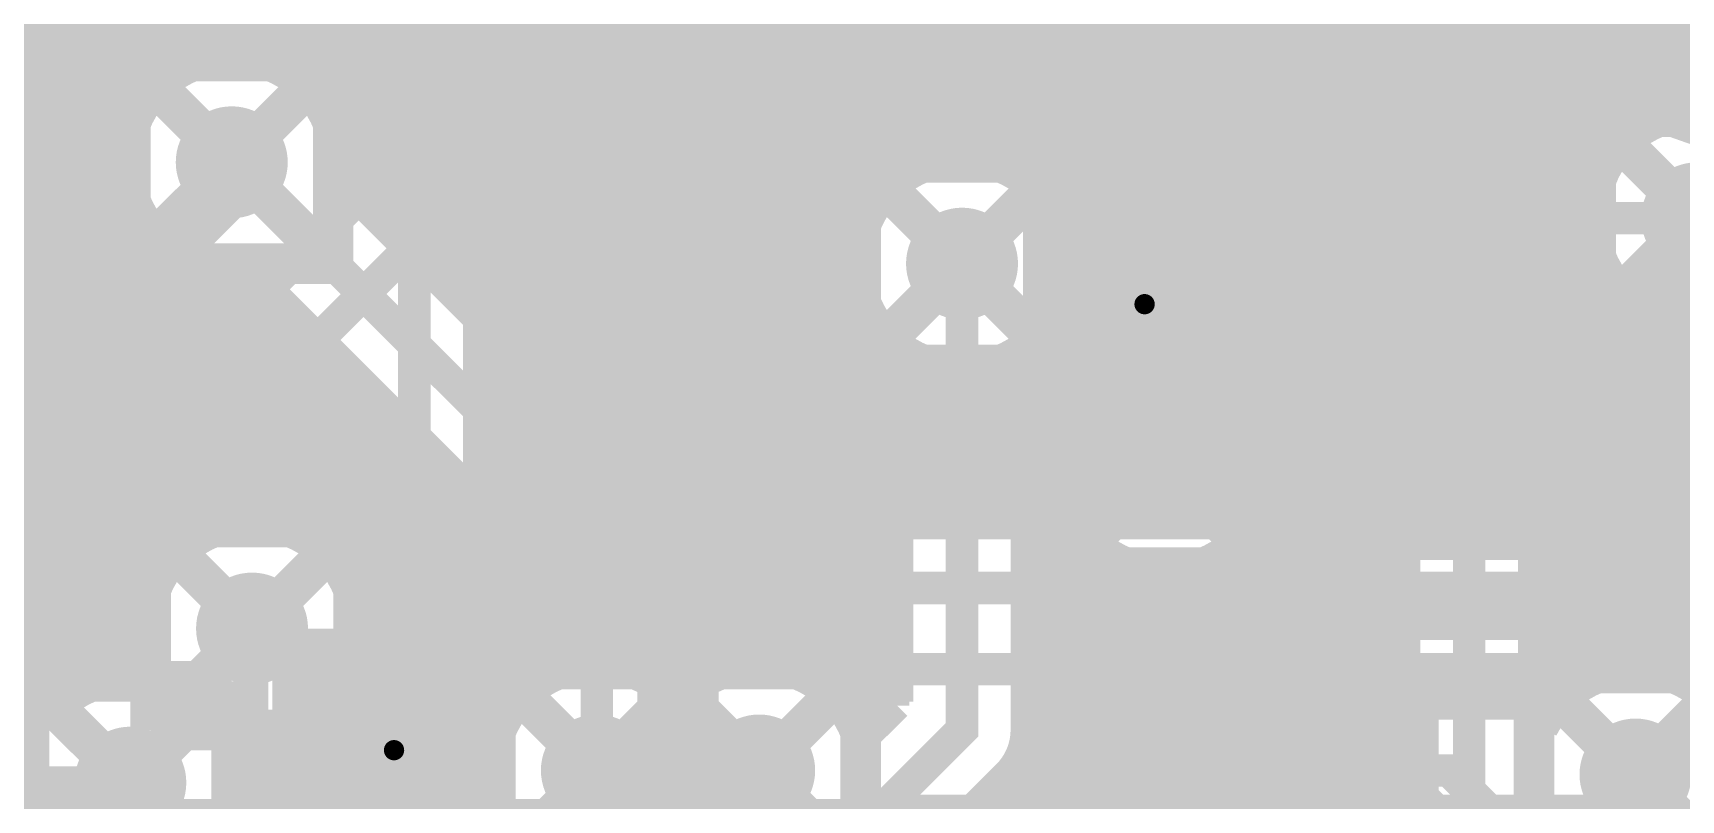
# Model space of a CAD drawing. Extents: x -1 to 119, y -42 to 51.
# Drawn here: x 19.2 to 29.52, y 15.94 to 20.75 of the extents above; entities that cross this region are included whole.
import ezdxf

# ---------------------------------------------------------------- set-up
doc = ezdxf.new("R2010")
doc.units = 0
doc.header["$MEASUREMENT"] = 0
doc.layers.get('0').update_dxf_attribs({"linetype": 'CONTINUOUS'})
for name, color, linetype in [('22-304-0_BOT', 7, 'CONTINUOUS'), ('22-304-0_DRD', 7, 'CONTINUOUS'), ('22-304-0_GND', 6, 'CONTINUOUS'), ('22-304-0_IN1', 4, 'CONTINUOUS'), ('22-304-0_SMT', 5, 'CONTINUOUS'), ('22-304-0_SPT', 10, 'CONTINUOUS'), ('22-304-0_SST', 14, 'CONTINUOUS'), ('22-304-0_TOP', 9, 'CONTINUOUS'), ('THRUHOLE_TAP', 11, 'CONTINUOUS')]:
    doc.layers.add(name, color=color, linetype=linetype)

# ---------------------------------------------------------------- blocks, each defined once
blk = doc.blocks.new('ROUND_53')
at = {"const_width": 0.35052}
blk.add_lwpolyline([(-0.17526, 0, 1), (0.17526, 0, 1)], format="xyb", close=True, dxfattribs=at)
blk = doc.blocks.new('ROUND_60')
at = {"const_width": 0.35052}
blk.add_lwpolyline([(-0.17526, 0, 1), (0.17526, 0, 1)], format="xyb", close=True, dxfattribs=at)
blk = doc.blocks.new('ROUND_57')
at = {"const_width": 0.35052}
blk.add_lwpolyline([(-0.17526, 0, 1), (0.17526, 0, 1)], format="xyb", close=True, dxfattribs=at)
blk = doc.blocks.new('ROUND_64')
at = {"const_width": 0.35052}
blk.add_lwpolyline([(-0.17526, 0, 1), (0.17526, 0, 1)], format="xyb", close=True, dxfattribs=at)
blk = doc.blocks.new('ROUND_81')
at = {"const_width": 0.0635}
blk.add_lwpolyline([(-0.03175, 0, 1), (0.03175, 0, 1)], format="xyb", close=True, dxfattribs=at)
blk = doc.blocks.new('ROUND_82')
at = {"const_width": 0.0635}
blk.add_lwpolyline([(-0.03175, 0, 1), (0.03175, 0, 1)], format="xyb", close=True, dxfattribs=at)
blk = doc.blocks.new('OBLONG_46')
at = {"const_width": 0.2794}
blk.add_lwpolyline([(0.7493, 0), (-0.7493, 0)], dxfattribs=at)
at = {"const_width": 0.1397}
for points in [[(-0.81915, 0, 1), (-0.67945, 0, 1)], [(0.67945, 0, 1), (0.81915, 0, 1)]]:
    blk.add_lwpolyline(points, format="xyb", close=True, dxfattribs=at)
blk = doc.blocks.new('RECTANGLE_47')
blk.add_solid([(0.889, 0.1397), (0.889, -0.1397), (-0.889, 0.1397), (-0.889, -0.1397)])
blk = doc.blocks.new('ROUND_87')
at = {"const_width": 0.10033}
blk.add_lwpolyline([(-0.050164, 0, 1), (0.050164, 0, 1)], format="xyb", close=True, dxfattribs=at)

msp = doc.modelspace()

# ---------------------------------------------------------------- linework, layer by layer
at = {"layer": '22-304-0_BOT'}
for points, const_width in [([(20.574, 17.018), (21.59, 18.034), (21.59, 20.193), (21.082, 20.701), (21.082, 21.463), (21.209, 21.59), (21.209, 22.225), (21.209, 22.606), (21.209, 24.003), (21.209, 26.289), (22.479, 27.559)], 0.2032), ([(23.1902, 27.32786), (23.1902, 18.80108)], 0.254), ([(22.9616, 27.07894), (22.9616, 16.76908)], 0.254), ([(23.4188, 27.09926), (23.4188, 19.00936)], 0.254), ([(27.9908, 27.0383), (27.9908, 18.5674)], 0.254), ([(28.2194, 27.0383), (28.2194, 18.796)], 0.254), ([(28.448, 27.0383), (28.448, 19.0246)], 0.254), ([(28.6766, 27.0383), (28.6766, 19.2532)], 0.254), ([(28.9052, 27.0383), (28.9052, 19.4818)], 0.254), ([(22.733, 26.92908), (22.733, 16.80972)], 0.254), ([(23.6474, 26.87066), (23.6474, 19.08556)], 0.254), ([(27.7622, 26.84526), (27.7622, 16.891)], 0.254), ([(23.876, 26.64206), (23.876, 19.08302)], 0.254), ([(27.5336, 26.61666), (27.5336, 15.01902)], 0.254), ([(27.305, 26.38806), (27.305, 15.56512)], 0.254), ([(27.0764, 26.15946), (27.0764, 15.73276)], 0.254), ([(26.8478, 25.9715), (26.8478, 18.42008)], 0.254), ([(29.1338, 23.99538), (29.1338, 20.06092)], 0.254), ([(29.3624, 23.57628), (29.3624, 20.21586)], 0.254), ([(29.591, 23.44674), (29.591, 20.26666)], 0.254), ([(26.6192, 23.11908), (26.6192, 18.62836)], 0.254), ([(26.162, 22.94128), (26.162, 18.70202)], 0.254), ([(26.3906, 22.98192), (26.3906, 18.70456)], 0.254), ([(20.447, 21.717), (19.304, 20.574), (16.637, 20.574), (14.605, 18.542)], 0.2032), ([(20.447, 21.717), (19.304, 20.574), (19.304, 18.288), (18.923, 17.907), (18.923, 14.351), (16.51, 11.938)], 0.2032), ([(25.9334, 21.67636), (25.9334, 18.61312)], 0.254), ([(22.5044, 21.54936), (22.5044, 16.76908)], 0.254), ([(25.7048, 21.49094), (25.7048, 18.38198)], 0.254), ([(21.59, 21.3868), (21.59, 20.8026)], 0.254), ([(22.2758, 21.36394), (22.2758, 16.63192)], 0.254), ([(25.4762, 21.42236), (25.4762, 19.80692)], 0.254), ([(21.8186, 21.30806), (21.8186, 20.574)], 0.254), ([(22.0472, 21.29536), (22.0472, 11.4808)], 0.254), ([(25.2476, 21.03374), (25.2476, 19.94408)], 0.254), ([(21.5138, 20.8788), (21.88972, 20.50288)], 0.254), ([(24.1046, 20.91436), (24.1046, 18.99412)], 0.254), ([(24.3332, 20.72894), (24.3332, 18.76298)], 0.254), ([(25.019, 20.77212), (25.019, 19.98472)], 0.254), ([(24.47544, 20.6756), (21.717, 20.6756)], 0.254), ([(24.5618, 20.66036), (24.5618, 19.80692)], 0.254), ([(24.7904, 20.67306), (24.7904, 19.94408)], 0.254), ([(31.12008, 20.6756), (24.79802, 20.6756)], 0.254), ([(31.26994, 20.447), (21.93798, 20.447)], 0.254), ([(29.36494, 20.2184), (22.0218, 20.2184)], 0.254), ([(22.0218, 20.193), (22.0218, 18.034)], 0.254), ([(29.07284, 19.9898), (22.0218, 19.9898)], 0.254), ([(24.51608, 19.7612), (22.0218, 19.7612)], 0.254), ([(28.96362, 19.7612), (25.52192, 19.7612)], 0.254), ([(24.37892, 19.5326), (22.0218, 19.5326)], 0.254), ([(28.9433, 19.5326), (25.65908, 19.5326)], 0.254), ([(28.9433, 19.52244), (27.89428, 18.47088)], 0.254), ([(29.62148, 19.58848), (28.194, 18.161), (28.194, 18.034), (28.194, 17.145), (28.194, 16.891), (28.194, 14.859)], 0.2032), ([(24.33828, 19.304), (22.0218, 19.304)], 0.254), ([(24.892, 10.033), (24.765, 10.033), (23.368, 11.43), (23.368, 14.732), (25.019, 16.383), (25.019, 19.304)], 0.2032), ([(28.72486, 19.304), (25.69972, 19.304)], 0.254), ([(23.58644, 19.0754), (22.0218, 19.0754)], 0.254), ([(24.37892, 19.0754), (23.90902, 19.0754)], 0.254), ([(28.49626, 19.0754), (25.65908, 19.0754)], 0.254), ([(23.22322, 18.8468), (22.0218, 18.8468)], 0.254), ([(24.51608, 18.8468), (24.27478, 18.8468)], 0.254), ([(24.5618, 18.80108), (24.5618, 16.5354)], 0.254), ([(24.5872, 18.77822), (24.5872, 16.5608)], 0.254), ([(25.4508, 18.77822), (25.4508, 16.383)], 0.254), ([(25.4762, 18.80108), (25.4762, 12.6238)], 0.254), ([(28.26766, 18.8468), (25.52192, 18.8468)], 0.254), ([(29.30144, 18.65884), (28.6258, 17.98066)], 0.254), ([(23.09876, 18.6182), (22.0218, 18.6182)], 0.254), ([(24.5872, 18.6182), (24.3967, 18.6182)], 0.254), ([(25.94102, 18.6182), (25.4508, 18.6182)], 0.254), ([(28.03906, 18.6182), (26.63698, 18.6182)], 0.254), ([(29.29636, 18.6182), (29.2608, 18.6182)], 0.254), ([(29.1338, 18.48866), (29.1338, 16.77416)], 0.254), ([(23.06828, 18.3896), (22.0218, 18.3896)], 0.254), ([(24.5872, 18.3896), (24.42718, 18.3896)], 0.254), ([(25.70988, 18.3896), (25.4508, 18.3896)], 0.254), ([(27.82824, 18.3896), (26.86812, 18.3896)], 0.254), ([(29.30906, 18.3896), (29.0322, 18.3896)], 0.254), ([(28.9052, 18.26006), (28.9052, 16.69796)], 0.254), ([(29.3624, 18.23974), (29.3624, 16.77162)], 0.254), ([(23.11908, 18.161), (22.0218, 18.161)], 0.254), ([(24.5872, 18.161), (24.37892, 18.161)], 0.254), ([(25.62098, 18.161), (25.4508, 18.161)], 0.254), ([(27.7622, 18.161), (26.95702, 18.161)], 0.254), ([(27.7622, 18.161), (27.7622, 18.034)], 0.254), ([(29.40812, 18.161), (28.8036, 18.161)], 0.254), ([(24.3332, 18.06702), (24.3332, 16.47698)], 0.254), ([(27.7622, 18.034), (27.7622, 17.145)], 0.254), ([(23.26894, 17.9324), (22.0091, 17.9324)], 0.254), ([(23.1902, 18.02638), (23.1902, 16.63192)], 0.254), ([(24.5872, 17.9324), (24.22652, 17.9324)], 0.254), ([(25.6159, 17.9324), (25.4508, 17.9324)], 0.254), ([(27.7622, 17.9324), (26.95956, 17.9324)], 0.254), ([(28.6258, 17.98066), (28.6258, 17.145)], 0.254), ([(29.66974, 17.9324), (28.6258, 17.9324)], 0.254), ([(28.6766, 18.03146), (28.6766, 16.48968)], 0.254), ([(29.591, 17.97812), (29.591, 16.68272)], 0.254), ([(24.1046, 17.83588), (24.1046, 16.70812)], 0.254), ([(21.8948, 17.7292), (21.24964, 17.08404)], 0.254), ([(23.4188, 17.82064), (23.4188, 16.72336)], 0.254), ([(23.6474, 17.7419), (23.6474, 16.79956)], 0.254), ([(23.876, 17.74698), (23.876, 16.79702)], 0.254), ([(21.8186, 17.65046), (21.8186, 11.2522)], 0.254), ([(24.5872, 17.7038), (21.8694, 17.7038)], 0.254), ([(25.69464, 17.7038), (25.4508, 17.7038)], 0.254), ([(25.7048, 17.68602), (25.7048, 12.6238)], 0.254), ([(26.8478, 17.64538), (26.8478, 15.79118)], 0.254), ([(27.7622, 17.7038), (26.88336, 17.7038)], 0.254), ([(35.20186, 17.7038), (28.6258, 17.7038)], 0.254), ([(21.59, 17.42186), (21.59, 11.0236)], 0.254), ([(24.5872, 17.4752), (21.6408, 17.4752)], 0.254), ([(25.90038, 17.4752), (25.4508, 17.4752)], 0.254), ([(25.9334, 17.45488), (25.9334, 12.6238)], 0.254), ([(26.6192, 17.43964), (26.6192, 15.76832)], 0.254), ([(27.7622, 17.4752), (26.67508, 17.4752)], 0.254), ([(34.97326, 17.4752), (28.6258, 17.4752)], 0.254), ([(26.162, 17.36598), (26.162, 15.3543)], 0.254), ([(26.3906, 17.3609), (26.3906, 15.65656)], 0.254), ([(24.5872, 17.2466), (21.4122, 17.2466)], 0.254), ([(27.7622, 17.2466), (25.4508, 17.2466)], 0.254), ([(34.82594, 17.2466), (28.6258, 17.2466)], 0.254), ([(21.3614, 17.19326), (21.3614, 10.795)], 0.254), ([(27.7622, 17.145), (27.7622, 16.891)], 0.254), ([(28.6258, 17.145), (28.6258, 16.891)], 0.254), ([(24.5872, 17.018), (21.25472, 17.018)], 0.254), ([(27.7622, 17.018), (25.4508, 17.018)], 0.254), ([(34.7853, 17.018), (28.6258, 17.018)], 0.254), ([(27.7622, 16.891), (27.7622, 15.38478)], 0.254), ([(28.6258, 16.891), (28.6258, 16.40332)], 0.254), ([(22.57044, 16.7894), (21.21408, 16.7894)], 0.254), ([(23.58644, 16.7894), (22.89302, 16.7894)], 0.254), ([(24.5872, 16.7894), (23.90902, 16.7894)], 0.254), ([(27.7622, 16.7894), (25.4508, 16.7894)], 0.254), ([(34.7853, 16.7894), (28.6258, 16.7894)], 0.254), ([(21.1328, 16.62938), (21.1328, 10.56386)], 0.254), ([(22.20722, 16.5608), (21.07692, 16.5608)], 0.254), ([(24.58466, 16.5608), (24.27478, 16.5608)], 0.254), ([(24.5872, 16.5608), (24.38654, 16.36268)], 0.254), ([(27.7622, 16.5608), (25.4508, 16.5608)], 0.254), ([(28.73248, 16.5608), (28.6258, 16.5608)], 0.254), ([(20.9042, 16.42364), (20.9042, 1.016)], 0.254), ([(22.08276, 16.3322), (20.43176, 16.3322)], 0.254), ([(20.447, 16.34998), (20.447, 16.2941)], 0.254), ([(20.6756, 16.3449), (20.6756, 1.016)], 0.254), ([(27.7622, 16.3322), (25.44826, 16.3322)], 0.254), ([(22.05228, 16.1036), (20.49018, 16.1036)], 0.254), ([(21.971, 7.493), (21.463, 8.001), (21.463, 10.287), (22.733, 11.557), (22.733, 16.129)], 0.2032), ([(25.3238, 16.0782), (23.7998, 14.55166)], 0.254), ([(27.7622, 16.1036), (25.34666, 16.1036)], 0.254), ([(25.2476, 15.99946), (25.2476, 12.6238)], 0.254), ([(22.10308, 15.875), (20.46732, 15.875)], 0.254), ([(27.7622, 15.875), (25.1206, 15.875)], 0.254)]:
    msp.add_lwpolyline(points, dxfattribs=dict(at, const_width=const_width))
at = {"layer": '22-304-0_BOT', "const_width": 0.254}
for points in [[(23.95728, 21.336, 0.4142136), (24.638, 20.65528)], [(24.638, 20.65528, 0.4142136), (25.31872, 21.336)], [(22.0218, 20.193, 0.1989124), (21.89533, 20.49833)], [(29.62148, 20.2692, 0.4142136), (28.94076, 19.58848)], [(30.3022, 19.58848, 0.4142136), (29.62148, 20.2692)], [(25.019, 19.98472, 0.4142136), (24.33828, 19.304)], [(25.69972, 19.304, 0.4142136), (25.019, 19.98472)], [(28.94076, 19.58848, 0.024273), (28.94396, 19.5225)], [(24.33828, 19.304, 0.2244672), (24.58697, 18.77794)], [(25.4508, 18.77822, 0.2244669), (25.69936, 19.304)], [(23.749, 19.09572, 0.4142136), (23.06828, 18.415)], [(24.42972, 18.415, 0.4142136), (23.749, 19.09572)], [(26.289, 18.71472, 0.4142136), (25.60828, 18.034)], [(26.96972, 18.034, 0.4142136), (26.289, 18.71472)], [(29.30144, 18.65884, 0.0431544), (29.29134, 18.542)], [(27.8892, 18.4658, 0.1989124), (27.76295, 18.161)], [(27.8892, 18.4658, 0.1989124), (27.76295, 18.161)], [(29.29128, 18.542, 0.4142136), (29.972, 17.86128)], [(23.06828, 18.415, 0.4142136), (23.749, 17.73428)], [(23.749, 17.73428, 0.4142136), (24.42972, 18.415)], [(21.8948, 17.7292, 0.1989124), (22.02105, 18.034)], [(21.8948, 17.7292, 0.1989124), (22.02105, 18.034)], [(25.60828, 18.034, 0.4142136), (26.289, 17.35328)], [(26.289, 17.35328, 0.4142136), (26.96972, 18.034)], [(20.574, 16.33728, 0.4142136), (21.25472, 17.018)], [(21.25472, 17.018, 0.0243632), (21.25149, 17.08422)], [(22.733, 16.80972, 0.4142136), (22.05228, 16.129)], [(23.241, 16.58112, 0.2140662), (22.733, 16.80906)], [(23.749, 16.80972, 0.2140671), (23.2405, 16.58156)], [(24.38654, 16.36268, 0.3146776), (23.749, 16.80718)], [(29.2354, 16.78432, 0.2858881), (28.6258, 16.40332)], [(29.91612, 16.1036, 0.4142136), (29.2354, 16.78432)], [(25.3238, 16.0782, 0.1989124), (25.45005, 16.383)], [(25.3238, 16.0782, 0.1989124), (25.45005, 16.383)], [(20.41906, 16.35506, 0.0574619), (20.574, 16.3372)], [(20.49272, 16.0528, 0.1155876), (20.42187, 16.35519)], [(22.05228, 16.129, 0.2244672), (22.30097, 15.60294)], [(29.2354, 15.42288, 0.4142136), (29.91612, 16.1036)], [(19.812, 15.37208, 0.4142136), (20.49272, 16.0528)]]:
    msp.add_lwpolyline(points, format="xyb", dxfattribs=at)
at = {"layer": '22-304-0_DRD', "const_width": 0.254}
for points in [[(24.003, 21.971), (24.003, 20.701)], [(25.273, 21.971), (24.003, 20.701)], [(25.273, 20.701), (24.003, 21.971)], [(25.273, 20.701), (25.273, 21.971)], [(24.003, 20.701), (25.273, 20.701)], [(19.812, 20.574), (19.812, 19.304)], [(21.082, 20.574), (19.812, 20.574)], [(21.082, 20.574), (19.812, 19.304)], [(21.082, 19.304), (19.812, 20.574)], [(21.082, 19.304), (21.082, 20.574)], [(28.98648, 20.22348), (28.98648, 18.95348)], [(30.25648, 20.22348), (28.98648, 20.22348)], [(30.25648, 20.22348), (28.98648, 18.95348)], [(30.25648, 18.95348), (28.98648, 20.22348)], [(24.384, 19.939), (24.384, 18.669)], [(25.654, 19.939), (24.384, 19.939)], [(25.654, 19.939), (24.384, 18.669)], [(25.654, 18.669), (24.384, 19.939)], [(25.654, 18.669), (25.654, 19.939)], [(25.527, 19.685), (25.527, 18.415)], [(26.797, 19.685), (25.527, 19.685)], [(26.797, 19.685), (25.527, 18.415)], [(26.797, 18.415), (25.527, 19.685)], [(26.797, 18.415), (26.797, 19.685)], [(19.812, 19.304), (21.082, 19.304)], [(29.337, 19.177), (29.337, 17.907)], [(30.607, 19.177), (29.337, 19.177)], [(30.607, 19.177), (29.337, 17.907)], [(30.607, 17.907), (29.337, 19.177)], [(23.114, 19.05), (23.114, 17.78)], [(24.384, 19.05), (23.114, 19.05)], [(24.384, 19.05), (23.114, 17.78)], [(24.384, 17.78), (23.114, 19.05)], [(24.384, 17.78), (24.384, 19.05)], [(28.98648, 18.95348), (30.25648, 18.95348)], [(24.384, 18.669), (25.654, 18.669)], [(25.654, 18.669), (25.654, 17.399)], [(26.924, 18.669), (25.654, 18.669)], [(26.924, 18.669), (25.654, 17.399)], [(26.924, 17.399), (25.654, 18.669)], [(26.924, 17.399), (26.924, 18.669)], [(25.527, 18.415), (26.797, 18.415)], [(29.337, 17.907), (30.607, 17.907)], [(23.114, 17.78), (24.384, 17.78)], [(19.939, 17.653), (19.939, 16.383)], [(21.209, 17.653), (19.939, 17.653)], [(21.209, 17.653), (19.939, 16.383)], [(21.209, 16.383), (19.939, 17.653)], [(21.209, 16.383), (21.209, 17.653)], [(25.654, 17.399), (26.924, 17.399)], [(20.828, 16.891), (20.828, 15.621)], [(22.098, 16.891), (20.828, 16.891)], [(22.098, 16.891), (20.828, 15.621)], [(22.098, 15.621), (20.828, 16.891)], [(20.828, 16.891), (20.828, 15.621)], [(22.098, 16.891), (20.828, 16.891)], [(22.098, 16.891), (20.828, 15.621)], [(22.098, 15.621), (20.828, 16.891)], [(20.828, 16.891), (20.828, 15.621)], [(22.098, 16.891), (20.828, 16.891)], [(22.098, 16.891), (20.828, 15.621)], [(22.098, 15.621), (20.828, 16.891)], [(22.098, 15.621), (22.098, 16.891)], [(22.098, 15.621), (22.098, 16.891)], [(22.098, 15.621), (22.098, 16.891)], [(22.098, 16.764), (22.098, 15.494)], [(23.368, 16.764), (22.098, 16.764)], [(23.368, 16.764), (22.098, 15.494)], [(23.368, 15.494), (22.098, 16.764)], [(23.114, 16.764), (23.114, 15.494)], [(24.384, 16.764), (23.114, 16.764)], [(24.384, 16.764), (23.114, 15.494)], [(24.384, 15.494), (23.114, 16.764)], [(23.368, 15.494), (23.368, 16.764)], [(24.384, 15.494), (24.384, 16.764)], [(28.6004, 16.7386), (28.6004, 15.4686)], [(29.8704, 16.7386), (28.6004, 16.7386)], [(29.8704, 16.7386), (28.6004, 15.4686)], [(29.8704, 15.4686), (28.6004, 16.7386)], [(19.177, 16.6878), (19.177, 15.4178)], [(20.447, 16.6878), (19.177, 16.6878)], [(20.447, 16.6878), (19.177, 15.4178)], [(20.447, 15.4178), (19.177, 16.6878)], [(20.447, 15.4178), (20.447, 16.6878)], [(19.939, 16.383), (21.209, 16.383)]]:
    msp.add_lwpolyline(points, dxfattribs=at)
at = {"layer": '22-304-0_IN1'}
for points, const_width in [([(90.17, 43.688), (89.662, 43.18), (67.691, 43.18), (67.564, 43.053), (29.972, 43.053), (20.447, 33.528), (16.383, 33.528), (14.605, 31.75), (14.605, 28.448), (15.24, 27.813), (15.24, 25.4), (16.764, 23.876), (16.764, 17.78), (18.4912, 16.0528), (19.812, 16.0528)], 0.2032), ([(110.236, 39.243), (110.871, 38.608), (110.871, 34.29), (106.553, 29.972), (100.076, 29.972), (99.441, 30.607), (85.979, 30.607), (74.168, 18.796), (66.802, 18.796), (65.278, 20.32), (56.261, 20.32), (55.372, 19.431), (54.356, 19.431), (53.467, 20.32), (34.798, 20.32), (31.75, 17.272), (23.114, 17.272), (20.447, 19.939)], 0.2032), ([(18.542, 24.003), (18.669, 24.13), (20.828, 24.13), (24.384, 20.574), (24.892, 20.574), (25.146, 20.828), (30.734, 20.828), (31.369, 20.193), (32.258, 20.193), (34.417, 22.352), (49.276, 22.352), (49.657, 21.971), (60.452, 21.971), (60.96, 22.479), (66.675, 22.479), (68.58, 20.574), (72.517, 20.574), (73.152, 19.939), (73.279, 19.939)], 0.2032), ([(19.1008, 23.61438), (19.1008, 16.4846)], 0.254), ([(19.3294, 23.6982), (19.3294, 16.53032)], 0.254), ([(19.558, 23.6982), (19.558, 16.68272)], 0.254), ([(19.7866, 23.6982), (19.7866, 20.09902)], 0.254), ([(20.0152, 23.6982), (20.0152, 20.46478)], 0.254), ([(20.2438, 23.6982), (20.2438, 20.5867)], 0.254), ([(20.4724, 23.6982), (20.4724, 20.61718)], 0.254), ([(20.701, 23.64486), (20.701, 20.56892)], 0.254), ([(20.9296, 23.41626), (20.9296, 20.41652)], 0.254), ([(21.1582, 23.18766), (21.1582, 19.8374)], 0.254), ([(20.447, 22.987), (20.447, 21.717), (23.749, 18.415)], 0.2032), ([(71.12, 19.685), (71.12, 19.939), (70.993, 20.066), (68.072, 20.066), (66.167, 21.971), (61.214, 21.971), (60.706, 21.463), (49.53, 21.463), (49.149, 21.844), (34.544, 21.844), (32.385, 19.685), (31.115, 19.685), (30.48, 20.32), (25.273, 20.32), (25.019, 20.066), (24.257, 20.066), (22.3774, 21.9456), (21.9964, 21.9456), (21.971, 21.971)], 0.2032), ([(20.447, 21.717), (23.749, 18.415)], 0.2032), ([(23.749, 18.415), (20.447, 21.717)], 0.2032), ([(23.749, 18.415), (20.447, 21.717)], 0.2032), ([(21.3868, 21.62302), (21.3868, 19.6088)], 0.254), ([(21.6154, 21.39188), (21.6154, 19.3802)], 0.254), ([(22.3012, 21.37664), (22.3012, 18.6944)], 0.254), ([(22.32152, 21.38934), (23.94458, 19.76628)], 0.254), ([(21.844, 21.30298), (21.844, 19.1516)], 0.254), ([(22.0726, 21.2979), (22.0726, 18.923)], 0.254), ([(22.5298, 21.18106), (22.5298, 18.4658)], 0.254), ([(22.7584, 20.95246), (22.7584, 18.2372)], 0.254), ([(22.93366, 20.7772), (17.1958, 20.7772)], 0.254), ([(22.987, 20.72386), (22.987, 18.0086)], 0.254), ([(20.14474, 20.5486), (17.1958, 20.5486)], 0.254), ([(23.16226, 20.5486), (20.74672, 20.5486)], 0.254), ([(23.2156, 20.49526), (23.2156, 17.78)], 0.254), ([(19.88312, 20.32), (17.1958, 20.32)], 0.254), ([(23.39086, 20.32), (21.01088, 20.32)], 0.254), ([(23.4442, 20.26666), (23.4442, 17.7038)], 0.254), ([(19.78406, 20.0914), (17.1958, 20.0914)], 0.254), ([(23.61946, 20.0914), (21.10994, 20.0914)], 0.254), ([(23.6728, 20.03806), (23.6728, 17.7038)], 0.254), ([(19.77136, 19.8628), (17.1958, 19.8628)], 0.254), ([(21.12264, 19.87296), (23.2918, 17.7038)], 0.254), ([(23.84806, 19.8628), (21.1328, 19.8628)], 0.254), ([(23.9014, 19.80946), (23.9014, 17.7038)], 0.254), ([(25.4508, 19.8882), (25.41778, 19.85518)], 0.254), ([(28.99918, 19.8628), (25.4254, 19.8628)], 0.254), ([(29.01188, 19.8882), (25.4508, 19.8882)], 0.254), ([(25.5016, 19.8882), (25.5016, 19.78152)], 0.254), ([(25.7302, 19.8882), (25.7302, 19.57578)], 0.254), ([(25.9588, 19.8882), (25.9588, 19.6977)], 0.254), ([(26.1874, 19.8882), (26.1874, 19.72818)], 0.254), ([(26.416, 19.8882), (26.416, 19.67992)], 0.254), ([(26.6446, 19.8882), (26.6446, 19.52752)], 0.254), ([(26.8732, 19.8882), (26.8732, 17.7038)], 0.254), ([(27.1018, 19.8882), (27.1018, 17.7038)], 0.254), ([(27.3304, 19.8882), (27.3304, 17.7038)], 0.254), ([(27.559, 19.8882), (27.559, 17.7038)], 0.254), ([(27.7876, 19.8882), (27.7876, 17.7038)], 0.254), ([(28.0162, 19.8882), (28.0162, 17.7038)], 0.254), ([(28.2448, 19.8882), (28.2448, 17.7038)], 0.254), ([(28.4734, 19.8882), (28.4734, 17.7038)], 0.254), ([(28.702, 19.8882), (28.702, 17.7038)], 0.254), ([(28.9306, 19.8882), (28.9306, 17.7038)], 0.254), ([(19.7866, 19.77644), (19.7866, 16.73098)], 0.254), ([(23.749, 16.129), (24.384, 16.764), (31.877, 16.764), (34.925, 19.812), (52.832, 19.812), (53.213, 19.431), (53.213, 19.304)], 0.2032), ([(19.83994, 19.6342), (17.1958, 19.6342)], 0.254), ([(24.257, 19.6342), (21.3614, 19.6342)], 0.254), ([(24.13, 19.65198), (24.13, 17.7038)], 0.254), ([(24.42464, 19.6342), (24.257, 19.6342)], 0.254), ([(24.3586, 19.6342), (24.3586, 19.46402)], 0.254), ([(25.81402, 19.6342), (25.61336, 19.6342)], 0.254), ([(28.9433, 19.6342), (26.50998, 19.6342)], 0.254), ([(20.02536, 19.4056), (17.1958, 19.4056)], 0.254), ([(20.0152, 19.41322), (20.0152, 17.40408)], 0.254), ([(24.3459, 19.4056), (21.59, 19.4056)], 0.254), ([(28.96616, 19.4056), (26.74112, 19.4056)], 0.254), ([(20.2438, 19.28876), (20.2438, 17.61236)], 0.254), ([(49.657, 19.05), (49.403, 19.304), (46.101, 19.304), (44.323, 17.526), (35.687, 17.526), (35.179, 17.018), (32.766, 17.018), (32.004, 16.256), (29.464, 16.256), (29.3116, 16.1036), (29.2354, 16.1036)], 0.2032), ([(20.59686, 19.177), (18.67154, 19.177)], 0.254), ([(20.4724, 19.25828), (20.4724, 17.68856)], 0.254), ([(20.51304, 19.26082), (22.80158, 16.97228)], 0.254), ([(24.35098, 19.177), (21.8186, 19.177)], 0.254), ([(29.08046, 19.177), (26.83002, 19.177)], 0.254), ([(20.701, 19.07286), (20.701, 17.68602)], 0.254), ([(24.3586, 19.14144), (24.3586, 17.7038)], 0.254), ([(29.1592, 19.09064), (29.1592, 17.7038)], 0.254), ([(20.82546, 18.9484), (18.9103, 18.9484)], 0.254), ([(24.43988, 18.9484), (22.0472, 18.9484)], 0.254), ([(29.39288, 18.9484), (26.83256, 18.9484)], 0.254), ([(29.3878, 18.9484), (29.3878, 17.7038)], 0.254), ([(29.6164, 18.90776), (29.6164, 17.7038)], 0.254), ([(20.9296, 18.84426), (20.9296, 17.59712)], 0.254), ([(24.5872, 18.77822), (24.5872, 17.7038)], 0.254), ([(25.5016, 18.82394), (25.5016, 17.7038)], 0.254), ([(21.05406, 18.7198), (18.9992, 18.7198)], 0.254), ([(24.67102, 18.7198), (22.2758, 18.7198)], 0.254), ([(24.8158, 18.65376), (24.8158, 17.7038)], 0.254), ([(25.273, 18.67408), (25.273, 17.7038)], 0.254), ([(25.56764, 18.7198), (25.36698, 18.7198)], 0.254), ([(32.58566, 18.7198), (26.75636, 18.7198)], 0.254), ([(21.1582, 18.61566), (21.1582, 17.36598)], 0.254), ([(25.0444, 18.62328), (25.0444, 17.7038)], 0.254), ([(26.6446, 18.56994), (26.6446, 17.7038)], 0.254), ([(21.28266, 18.4912), (19.00682, 18.4912)], 0.254), ([(25.77338, 18.4912), (22.5044, 18.4912)], 0.254), ([(25.7302, 18.52422), (25.7302, 17.7038)], 0.254), ([(32.35706, 18.4912), (26.54808, 18.4912)], 0.254), ([(21.3868, 18.38706), (21.3868, 16.93164)], 0.254), ([(26.289, 18.034), (24.13, 18.034), (23.749, 18.415)], 0.2032), ([(25.9588, 18.39976), (25.9588, 17.7038)], 0.254), ([(26.1874, 18.36928), (26.1874, 17.7038)], 0.254), ([(26.416, 18.42008), (26.416, 17.7038)], 0.254), ([(21.51126, 18.2626), (18.93062, 18.2626)], 0.254), ([(32.12846, 18.2626), (22.733, 18.2626)], 0.254), ([(21.6154, 18.15846), (21.6154, 16.91894)], 0.254), ([(21.73986, 18.034), (18.72742, 18.034)], 0.254), ([(31.89986, 18.034), (22.9616, 18.034)], 0.254), ([(21.844, 17.92986), (21.844, 16.81988)], 0.254), ([(21.96846, 17.8054), (17.3482, 17.8054)], 0.254), ([(31.67126, 17.8054), (23.1902, 17.8054)], 0.254), ([(22.0726, 17.70126), (22.0726, 16.55572)], 0.254), ([(31.56966, 17.7038), (23.2918, 17.7038)], 0.254), ([(20.18538, 17.5768), (17.5768, 17.5768)], 0.254), ([(22.19706, 17.5768), (20.96008, 17.5768)], 0.254), ([(22.3012, 17.47266), (22.3012, 16.65478)], 0.254), ([(19.97964, 17.3482), (17.8054, 17.3482)], 0.254), ([(22.42566, 17.3482), (21.16836, 17.3482)], 0.254), ([(50.419, 14.605), (47.752, 17.272), (45.085, 17.272), (44.704, 16.891), (39.116, 16.891), (35.941, 16.891), (35.306, 16.256), (32.766, 16.256), (31.877, 15.367), (28.829, 15.367), (28.067, 16.129), (25.654, 16.129), (24.765, 15.24), (21.336, 15.24), (20.574, 16.002), (20.574, 17.018)], 0.2032), ([(22.5298, 17.24406), (22.5298, 16.7767)], 0.254), ([(19.9009, 17.1196), (18.034, 17.1196)], 0.254), ([(22.65426, 17.1196), (21.24456, 17.1196)], 0.254), ([(22.7584, 17.01546), (22.7584, 16.80718)], 0.254), ([(19.90598, 16.891), (18.2626, 16.891)], 0.254), ([(22.9108, 16.891), (21.7043, 16.891)], 0.254), ([(22.987, 16.85798), (22.987, 16.75892)], 0.254), ([(23.84806, 16.8402), (23.114, 16.8402)], 0.254), ([(23.2156, 16.8402), (23.2156, 16.60652)], 0.254), ([(23.4442, 16.8402), (23.4442, 16.73606)], 0.254), ([(23.6728, 16.8402), (23.6728, 16.80464)], 0.254), ([(23.84806, 16.8402), (23.81504, 16.80464)], 0.254), ([(19.50974, 16.6624), (18.4912, 16.6624)], 0.254), ([(22.31136, 16.6624), (22.00656, 16.6624)], 0.254), ([(23.32736, 16.6624), (23.15464, 16.6624)], 0.254), ([(19.28622, 16.4846), (18.669, 16.4846)], 0.254)]:
    msp.add_lwpolyline(points, dxfattribs=dict(at, const_width=const_width))
at = {"layer": '22-304-0_IN1', "const_width": 0.254}
for points in [[(20.447, 20.61972, 0.4142136), (19.76628, 19.939)], [(21.12772, 19.939, 0.4142136), (20.447, 20.61972)], [(19.76628, 19.939, 0.4142136), (20.447, 19.25828)], [(21.12264, 19.87296, 0.0243635), (21.12586, 19.939)], [(25.66416, 19.51482, 0.1584662), (25.41685, 19.8539)], [(29.01188, 19.8882, 0.1147393), (28.94218, 19.58848)], [(23.9522, 19.7612, 0.1989124), (24.257, 19.63495)], [(26.162, 19.73072, 0.2078395), (25.66444, 19.51456)], [(26.84272, 19.05, 0.4142136), (26.162, 19.73072)], [(24.42464, 19.6342, 0.1274582), (24.33908, 19.304)], [(28.94076, 19.58848, 0.4142136), (29.62148, 18.90776)], [(29.62148, 18.90776, 0.3471998), (30.28188, 19.431)], [(24.33828, 19.304, 0.4142136), (25.019, 18.62328)], [(20.447, 19.25828, 0.0242723), (20.51297, 19.26148)], [(26.162, 18.36928, 0.4142136), (26.84272, 19.05)], [(25.019, 18.62328, 0.2071728), (25.51537, 18.83817)], [(25.5143, 18.83918, 0.3247769), (26.162, 18.36928)], [(20.574, 17.69872, 0.4142136), (19.89328, 17.018)], [(21.25472, 17.018, 0.4142136), (20.574, 17.69872)], [(19.89328, 17.018, 0.1155879), (19.96413, 16.71561)], [(21.24202, 16.89862, 0.0442389), (21.2526, 17.018)], [(21.463, 16.93672, 0.0829915), (21.24164, 16.89972)], [(22.12086, 16.42618, 0.3418714), (21.463, 16.93672)], [(22.8092, 16.9672, 0.1989124), (23.114, 16.84095)], [(22.733, 16.80972, 0.2872396), (22.12086, 16.42618)], [(23.241, 16.58112, 0.2140662), (22.733, 16.80906)], [(23.749, 16.80972, 0.2140671), (23.2405, 16.58156)], [(23.81504, 16.80464, 0.0243635), (23.749, 16.80786)], [(19.812, 16.73352, 0.2244678), (19.28594, 16.48482)], [(19.9644, 16.71574, 0.05655), (19.812, 16.73303)]]:
    msp.add_lwpolyline(points, format="xyb", dxfattribs=at)
at = {"layer": '22-304-0_SST', "const_width": 0.1524}
for points in [[(18.923, 15.875), (26.67, 15.875), (26.67, 24.765), (17.78, 24.765), (17.78, 17.018), (18.923, 15.875)], [(29.58592, 20.13204), (29.58592, 20.48764), (29.7561, 20.54606), (29.92374, 20.54606), (30.09392, 20.48764), (30.09392, 20.13204), (29.92374, 20.07108), (29.7561, 20.07108), (29.07792, 20.30984)]]:
    msp.add_lwpolyline(points, dxfattribs=at)
at = {"layer": '22-304-0_TOP'}
for points, const_width in [([(23.4188, 26.0731), (23.4188, 24.9428), (22.86, 24.384), (22.86, 21.336), (16.764, 15.24), (16.002, 15.24), (11.811, 11.049), (11.811, 10.16), (10.795, 9.144), (10.795, 8.9662)], 0.2032), ([(12.7, 8.9662), (12.319, 9.3472), (12.319, 10.922), (16.129, 14.732), (16.891, 14.732), (23.368, 21.209), (23.368, 24.257), (23.91918, 24.80818), (23.91918, 26.0731)], 0.2032), ([(22.733, 16.129), (22.733, 19.939), (23.876, 21.082), (23.876, 24.13), (24.41956, 24.67356), (24.41956, 26.0731)], 0.2032), ([(24.638, 21.336), (24.638, 21.209), (23.749, 20.32), (23.749, 19.431), (26.09342, 17.08658), (27.9019, 17.08658)], 0.2032), ([(27.9019, 20.58924), (31.40964, 20.58924), (31.75, 20.9296)], 0.2032), ([(25.019, 19.304), (25.80386, 20.08886), (27.9019, 20.08886)], 0.2032), ([(20.447, 19.939), (20.447, 19.685), (17.3482, 16.5862), (16.4338, 16.5862)], 0.2032), ([(27.9019, 19.58848), (29.62148, 19.58848)], 0.2032), ([(27.9019, 19.0881), (26.2001, 19.0881), (26.162, 19.05)], 0.254), ([(27.9019, 18.08734), (29.02966, 18.08734), (30.226, 16.891), (35.306, 16.891), (36.576, 18.161), (41.021, 18.161), (41.783, 17.399), (44.831, 17.399), (45.847, 18.415), (46.355, 18.415), (47.117, 19.177), (48.514, 19.177), (49.403, 18.288), (50.419, 18.288), (51.054, 18.923), (51.054, 19.05)], 0.2032), ([(27.9019, 18.58772), (26.84272, 18.58772), (26.289, 18.034)], 0.2032), ([(27.9019, 18.58772), (31.50108, 18.58772), (32.3088, 17.78)], 0.2032), ([(27.9019, 17.58696), (28.89504, 17.58696), (30.099, 16.383), (35.433, 16.383), (36.449, 17.399), (41.021, 17.399), (41.529, 16.891), (44.958, 16.891), (45.847, 17.78), (46.355, 17.78), (46.99, 18.415), (47.752, 18.415)], 0.2032), ([(29.2354, 16.1036), (29.0068, 15.875), (27.9908, 15.875), (27.9019, 15.9639), (27.9019, 16.5862)], 0.2032), ([(21.463, 16.256), (21.41728, 16.21028), (21.41728, 14.605)], 0.254), ([(21.463, 16.256), (21.41728, 16.21028), (21.41728, 14.605)], 0.254), ([(21.463, 16.256), (21.41728, 16.21028), (21.41728, 14.605)], 0.254), ([(23.4188, 14.605), (23.4188, 15.7988), (23.749, 16.129)], 0.2032), ([(19.812, 16.0528), (19.8882, 16.0528), (20.41652, 15.52448), (20.41652, 14.605)], 0.2032), ([(26.797, 15.113), (26.924, 15.113), (26.162, 15.875), (24.765, 15.875), (24.41956, 15.52956), (24.41956, 14.605)], 0.2032)]:
    msp.add_lwpolyline(points, dxfattribs=dict(at, const_width=const_width))

# ---------------------------------------------------------------- block references
at = {"layer": '22-304-0_BOT'}
for name, p in [('ROUND_60', (20.447, 19.939)), ('ROUND_60', (29.62148, 19.58848)), ('ROUND_60', (25.019, 19.304)), ('ROUND_60', (26.162, 19.05)), ('ROUND_53', (23.749, 18.415)), ('ROUND_60', (26.289, 18.034)), ('ROUND_60', (20.574, 17.018)), ('ROUND_60', (21.463, 16.256)), ('ROUND_60', (22.733, 16.129)), ('ROUND_60', (23.749, 16.129)), ('ROUND_60', (29.2354, 16.1036)), ('ROUND_60', (19.812, 16.0528))]:
    msp.add_blockref(name, p, dxfattribs=at)
at = {"layer": '22-304-0_GND'}
for name, p in [('ROUND_57', (20.447, 19.939)), ('ROUND_57', (29.62148, 19.58848)), ('ROUND_57', (25.019, 19.304)), ('ROUND_81', (26.162, 19.05)), ('ROUND_64', (23.749, 18.415)), ('ROUND_64', (26.289, 18.034)), ('ROUND_57', (20.574, 17.018)), ('ROUND_57', (22.733, 16.129)), ('ROUND_57', (23.749, 16.129)), ('ROUND_57', (29.2354, 16.1036)), ('ROUND_57', (19.812, 16.0528)), ('ROUND_82', (21.463, 16.256))]:
    msp.add_blockref(name, p, dxfattribs=at)
at = {"layer": '22-304-0_IN1'}
for name, p in [('ROUND_60', (20.447, 19.939)), ('ROUND_60', (29.62148, 19.58848)), ('ROUND_60', (25.019, 19.304)), ('ROUND_60', (26.162, 19.05)), ('ROUND_53', (23.749, 18.415)), ('ROUND_60', (26.289, 18.034)), ('ROUND_60', (20.574, 17.018)), ('ROUND_60', (21.463, 16.256)), ('ROUND_60', (22.733, 16.129)), ('ROUND_60', (23.749, 16.129)), ('ROUND_60', (29.2354, 16.1036)), ('ROUND_60', (19.812, 16.0528))]:
    msp.add_blockref(name, p, dxfattribs=at)
at = {"layer": '22-304-0_SMT'}
for name, p in [('OBLONG_46', (27.9019, 20.58924)), ('OBLONG_46', (27.9019, 20.08886)), ('OBLONG_46', (27.9019, 19.58848)), ('OBLONG_46', (27.9019, 19.0881)), ('OBLONG_46', (27.9019, 18.58772)), ('RECTANGLE_47', (27.9019, 18.08734)), ('OBLONG_46', (27.9019, 17.58696)), ('OBLONG_46', (27.9019, 17.08658)), ('OBLONG_46', (27.9019, 16.5862))]:
    msp.add_blockref(name, p, dxfattribs=at)
at = {"layer": '22-304-0_SPT'}
for name, p in [('OBLONG_46', (27.9019, 20.58924)), ('OBLONG_46', (27.9019, 20.08886)), ('OBLONG_46', (27.9019, 19.58848)), ('OBLONG_46', (27.9019, 19.0881)), ('OBLONG_46', (27.9019, 18.58772)), ('RECTANGLE_47', (27.9019, 18.08734)), ('OBLONG_46', (27.9019, 17.58696)), ('OBLONG_46', (27.9019, 17.08658)), ('OBLONG_46', (27.9019, 16.5862))]:
    msp.add_blockref(name, p, dxfattribs=at)
at = {"layer": '22-304-0_TOP'}
for name, p in [('OBLONG_46', (27.9019, 20.58924)), ('ROUND_60', (20.447, 19.939)), ('OBLONG_46', (27.9019, 20.08886)), ('ROUND_60', (29.62148, 19.58848)), ('OBLONG_46', (27.9019, 19.58848)), ('ROUND_60', (25.019, 19.304)), ('ROUND_60', (26.162, 19.05)), ('OBLONG_46', (27.9019, 19.0881)), ('ROUND_53', (23.749, 18.415)), ('OBLONG_46', (27.9019, 18.58772)), ('ROUND_60', (26.289, 18.034)), ('RECTANGLE_47', (27.9019, 18.08734)), ('OBLONG_46', (27.9019, 17.58696)), ('ROUND_60', (20.574, 17.018)), ('OBLONG_46', (27.9019, 17.08658)), ('OBLONG_46', (27.9019, 16.5862)), ('ROUND_60', (21.463, 16.256)), ('ROUND_60', (22.733, 16.129)), ('ROUND_60', (23.749, 16.129)), ('ROUND_60', (29.2354, 16.1036)), ('ROUND_60', (19.812, 16.0528))]:
    msp.add_blockref(name, p, dxfattribs=at)
at = {"layer": 'THRUHOLE_TAP'}
for p in [(20.447, 19.939), (25.019, 19.304), (26.162, 19.05), (23.749, 18.415), (26.289, 18.034), (20.574, 17.018), (21.463, 16.256), (22.733, 16.129), (23.749, 16.129), (29.2354, 16.1036), (19.812, 16.0528)]:
    msp.add_blockref('ROUND_87', p, dxfattribs=at)

doc.saveas('drawing.dxf')
